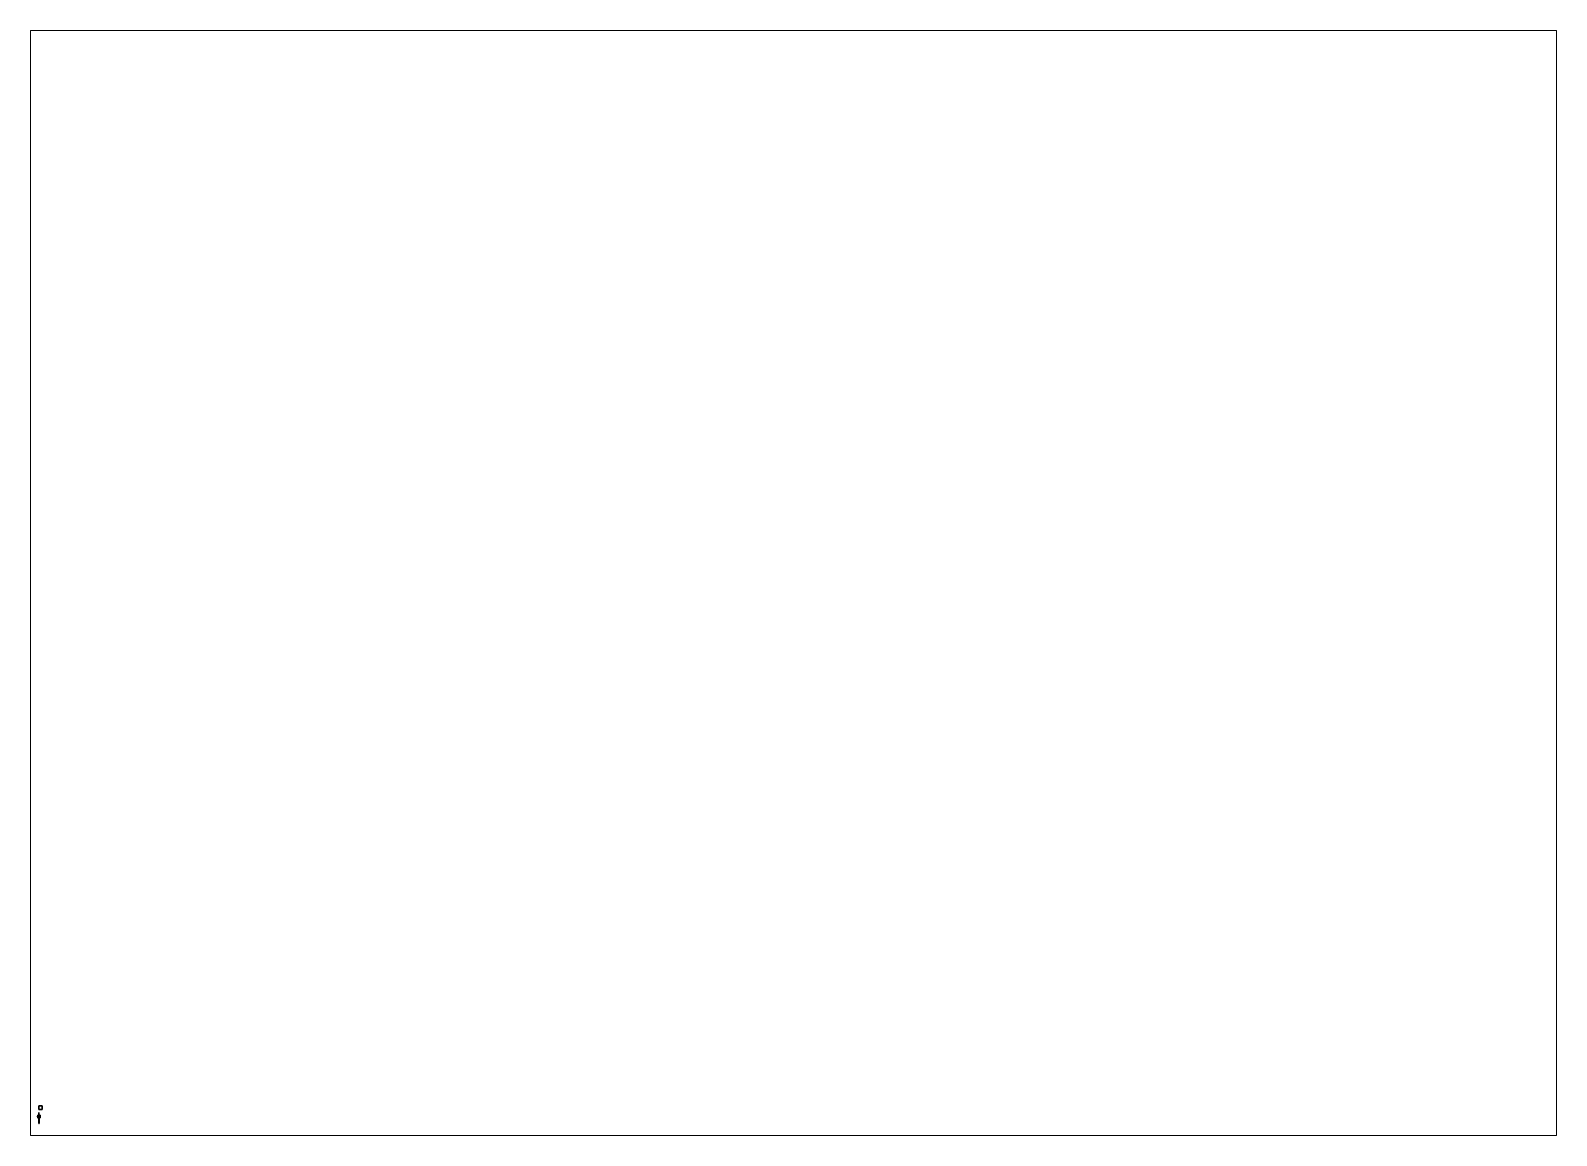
# Paper-space layout 'Layout1' of a CAD drawing. Header units: millimetres. Extents: x 28 to 251, y 20 to 181.
# The model-space entities are those that its viewports show. They can reach past a viewport. Long polylines and large blocks are cut down to what shows.
import ezdxf

# ---------------------------------------------------------------- set-up
doc = ezdxf.new("R2010")
doc.units = ezdxf.units.MM

msp = doc.modelspace()

# ---------------------------------------------------------------- linework, layer by layer
for points in [[(-0.28, 0.28), (-0.4, 0), (-0.4, 0, 0.1), (-0.28, 0.28, 0.1)], [(-0.4, 0, 0.1), (-0.28, -0.28, 0.1), (0, -0.4, 0.1), (-0.28, 0.28, 0.1)], [(-0.4, 0), (-0.28, -0.28), (-0.28, -0.28, 0.1), (-0.4, 0, 0.1)], [(0, 0.4), (-0.28, 0.28), (-0.28, 0.28, 0.1), (0, 0.4, 0.1)], [(-0.28, 0.28, 0.1), (0, -0.4, 0.1), (0.28, -0.28, 0.1), (0, 0.4, 0.1)], [(-0.25, 0.38, 1), (-0.25, -0.3, 1), (-0.25, -0.3, 2), (-0.25, 0.38, 2)], [(-0.25, 0.38, 2), (-0.25, -0.3, 2), (0.4, -0.3, 2), (0.4, 0.38, 2)], [(0.4, 0.38, 2), (0.4, 0.38, 1), (-0.25, 0.38, 1), (-0.25, 0.38, 2)], [(0.4, 0.38, 1), (0.4, -0.3, 1), (-0.25, -0.3, 1), (-0.25, 0.38, 1)], [(-0.1, 0.17, 0.1), (-0.2, 0, 0.1), (-0.2, 0, 10), (-0.1, 0.17, 10)], [(0.2, 0, 10), (0.1, 0.17, 10), (-0.1, 0.17, 10), (-0.2, 0, 10)], [(-0.2, 0, 0.1), (-0.1, -0.17, 0.1), (-0.1, -0.17, 10), (-0.2, 0, 10)], [(0.1, -0.17, 10), (0.2, 0, 10), (-0.2, 0, 10), (-0.1, -0.17, 10)], [(0.1, 0.17, 0.1), (-0.1, 0.17, 0.1), (-0.1, 0.17, 10), (0.1, 0.17, 10)], [(0.95, 3, 1), (0.95, 3), (-0.05, 3), (-0.05, 3, 1)], [(0.95, 3), (0.95, 2), (-0.05, 2), (-0.05, 3)], [(-0.05, 3), (-0.05, 2), (-0.05, 2, 1), (-0.05, 3, 1)], [(-0.05, 3, 1), (-0.05, 2, 1), (0.95, 2, 1), (0.95, 3, 1)], [(-0.05, 2, 1), (-0.05, 2), (0.95, 2), (0.95, 2, 1)], [(-0.05, 0.23, 9.85), (-0.05, -1.52, 9.85), (-0.05, -1.52, 10.15), (-0.05, 0.23, 10.15)], [(-0.05, 0.23, 10.15), (-0.05, -1.52, 10.15), (0.05, -1.52, 10.15), (0.05, 0.23, 10.15)], [(0.05, 0.23, 10.15), (0.05, 0.23, 9.85), (-0.05, 0.23, 9.85), (-0.05, 0.23, 10.15)], [(0.05, 0.23, 9.85), (0.05, -1.52, 9.85), (-0.05, -1.52, 9.85), (-0.05, 0.23, 9.85)], [(0, 0.23, 0.1), (-0.02, 0.21, 0.1), (-0.02, 0.21, 10), (0, 0.23, 10)], [(-0.02, 0.21, 0.1), (0, 0.19, 0.1), (0, 0.19, 10), (-0.02, 0.21, 10)], [(0.01, 1.08, 10.1), (0.01, 1.17, 10.05), (-0.01, 1.17, 10.05), (-0.01, 1.08, 10.1)], [(0.01, 1.17, 10.05), (0.01, 1.17, 9.95), (-0.01, 1.17, 9.95), (-0.01, 1.17, 10.05)], [(0.01, 1.17, 9.95), (0.01, 1.08, 9.9), (-0.01, 1.08, 9.9), (-0.01, 1.17, 9.95)], [(-0.01, 0.99, 10.05), (-0.01, 1.08, 10.1), (-0.01, 1.17, 10.05), (-0.01, 0.99, 9.95)], [(-0.01, 0.99, 9.95), (-0.01, 1.17, 10.05), (-0.01, 1.17, 9.95), (-0.01, 1.08, 9.9)], [(0.01, 0.99, 10.05), (0.01, 1.08, 10.1), (-0.01, 1.08, 10.1), (-0.01, 0.99, 10.05)], [(0.01, 1.08, 9.9), (0.01, 0.99, 9.95), (-0.01, 0.99, 9.95), (-0.01, 1.08, 9.9)], [(-0.01, 0.99, 9.95), (-0.01, 0.23, 9.95), (-0.01, 0.23, 10.05), (-0.01, 0.99, 10.05)], [(-0.01, 0.99, 10.05), (-0.01, 0.23, 10.05), (0.01, 0.23, 10.05), (0.01, 0.99, 10.05)], [(0.01, 0.99, 9.95), (0.01, 0.23, 9.95), (-0.01, 0.23, 9.95), (-0.01, 0.99, 9.95)], [(0.01, 0.99, 9.95), (0.01, 0.99, 10.05), (-0.01, 0.99, 10.05), (-0.01, 0.99, 9.95)], [(0.28, 0.28), (0, 0.4), (0, 0.4, 0.1), (0.28, 0.28, 0.1)], [(0, 0.4, 0.1), (0.28, -0.28, 0.1), (0.4, 0, 0.1), (0.28, 0.28, 0.1)], [(0.02, 0.21, 0.1), (0, 0.23, 0.1), (0, 0.23, 10), (0.02, 0.21, 10)], [(0, 0.19, 0.1), (0.02, 0.21, 0.1), (0.02, 0.21, 10), (0, 0.19, 10)], [(0.01, 0.99, 10.05), (0.01, 1.17, 9.95), (0.01, 1.17, 10.05), (0.01, 1.08, 10.1)], [(0.01, 0.99, 9.95), (0.01, 1.08, 9.9), (0.01, 1.17, 9.95), (0.01, 0.99, 10.05)], [(0.01, 0.23, 10.05), (0.01, 0.23, 9.95), (0.01, 0.99, 9.95), (0.01, 0.99, 10.05)], [(0.05, -1.52, 10.15), (0.05, -1.52, 9.85), (0.05, 0.23, 9.85), (0.05, 0.23, 10.15)], [(0.2, 0, 0.1), (0.1, 0.17, 0.1), (0.1, 0.17, 10), (0.2, 0, 10)], [(0.1, -0.17, 0.1), (0.2, 0, 0.1), (0.2, 0, 10), (0.1, -0.17, 10)], [(0.4, 0), (0.28, 0.28), (0.28, 0.28, 0.1), (0.4, 0, 0.1)], [(0.28, -0.28), (0.4, 0), (0.4, 0, 0.1), (0.28, -0.28, 0.1)], [(0.4, -0.3, 2), (0.4, -0.3, 1), (0.4, 0.38, 1), (0.4, 0.38, 2)], [(0.95, 2, 1), (0.95, 2), (0.95, 3), (0.95, 3, 1)], [(-0.28, -0.28), (0, -0.4), (0, -0.4, 0.1), (-0.28, -0.28, 0.1)], [(-0.25, -0.3, 2), (-0.25, -0.3, 1), (0.4, -0.3, 1), (0.4, -0.3, 2)], [(-0.1, -0.17, 0.1), (0.1, -0.17, 0.1), (0.1, -0.17, 10), (-0.1, -0.17, 10)], [(0.05, -1.6, 10.23), (0.05, -1.52, 10.15), (-0.05, -1.52, 10.15), (-0.05, -1.6, 10.23)], [(0.05, -1.52, 9.85), (0.05, -1.6, 9.77), (-0.05, -1.6, 9.77), (-0.05, -1.52, 9.85)], [(-0.05, -1.8, 10.23), (-0.05, -1.6, 10.23), (-0.05, -1.52, 10.15), (-0.05, -1.93, 10.1)], [(-0.05, -1.93, 10.1), (-0.05, -1.52, 10.15), (-0.05, -1.52, 9.85), (-0.05, -1.93, 9.9)], [(-0.05, -1.93, 9.9), (-0.05, -1.52, 9.85), (-0.05, -1.6, 9.77), (-0.05, -1.8, 9.77)], [(0.05, -1.8, 10.23), (0.05, -1.6, 10.23), (-0.05, -1.6, 10.23), (-0.05, -1.8, 10.23)], [(0.05, -1.6, 9.77), (0.05, -1.8, 9.77), (-0.05, -1.8, 9.77), (-0.05, -1.6, 9.77)], [(0.05, -1.93, 10.1), (0.05, -1.8, 10.23), (-0.05, -1.8, 10.23), (-0.05, -1.93, 10.1)], [(0.05, -1.8, 9.77), (0.05, -1.93, 9.9), (-0.05, -1.93, 9.9), (-0.05, -1.8, 9.77)], [(0.05, -1.93, 9.9), (0.05, -1.93, 10.1), (-0.05, -1.93, 10.1), (-0.05, -1.93, 9.9)], [(0, -0.4), (0.28, -0.28), (0.28, -0.28, 0.1), (0, -0.4, 0.1)], [(0.05, -1.93, 10.1), (0.05, -1.52, 10.15), (0.05, -1.6, 10.23), (0.05, -1.8, 10.23)], [(0.05, -1.93, 9.9), (0.05, -1.52, 9.85), (0.05, -1.52, 10.15), (0.05, -1.93, 10.1)], [(0.05, -1.8, 9.77), (0.05, -1.6, 9.77), (0.05, -1.52, 9.85), (0.05, -1.93, 9.9)]]:
    msp.add_3dface(points)

psp = doc.layouts.get("Layout1")

# ---------------------------------------------------------------- viewports
at = {"layer": '0'}
psp.add_viewport(center=(139.22, 100.81), size=(222.76, 161.29), view_center_point=(210, 148.5), view_height=307.4901, dxfattribs=at)

doc.saveas('drawing.dxf')
